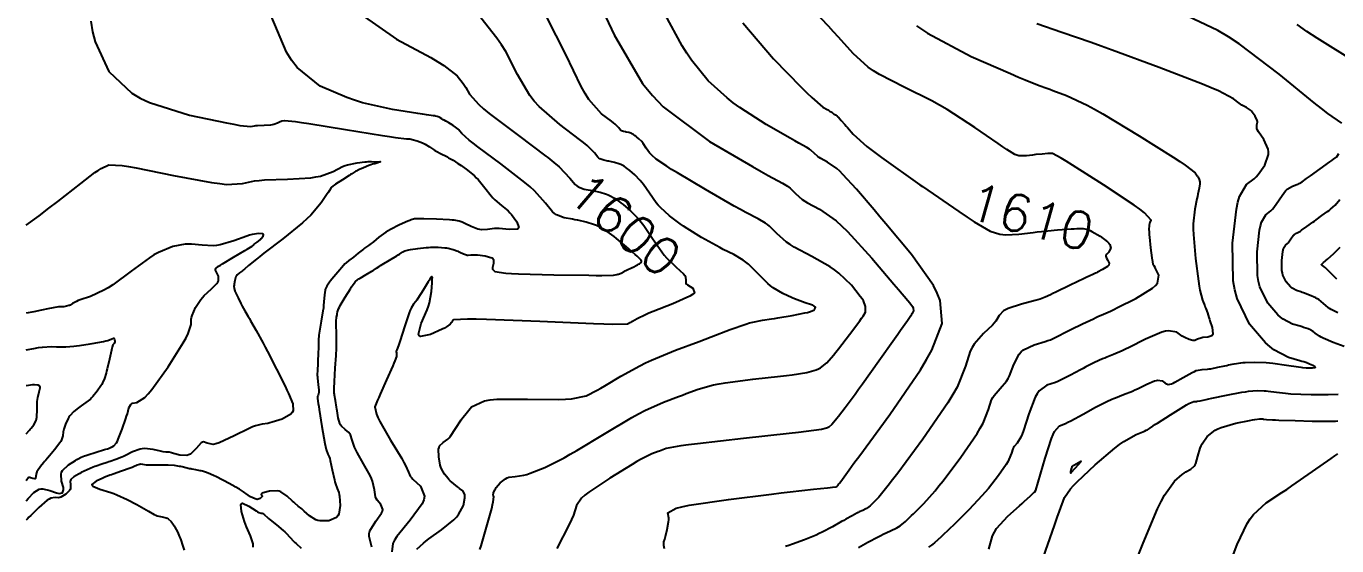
# Model space of a CAD drawing. Header units: metres. Extents: x 837476 to 838477, y 1189012 to 1191014.
# Drawn here: x 837476.5 to 837611.4, y 1190774.4 to 1190827.9 of the extents above; entities that cross this region are included whole.
import ezdxf

# ---------------------------------------------------------------- set-up
doc = ezdxf.new("R2010")
doc.units = ezdxf.units.M
doc.header["$LTSCALE"] = 0.3
doc.layers.add('COTAS 10', color=1, linetype='Continuous')
doc.layers.add('COTAS INT', color=252, linetype='Continuous')
doc.styles.get("Standard").update_dxf_attribs({"font": 'simplex.shx'})

msp = doc.modelspace()

# ---------------------------------------------------------------- linework, layer by layer
at = {"layer": 'COTAS 10'}
for points in [[(837511, 1190829.079), (837514.635, 1190826.533), (837518.149, 1190824.653), (837518.878, 1190824.226), (837519.502, 1190823.839), (837520.878, 1190822.777), (837521.489, 1190822), (837521.631, 1190821.792), (837521.761, 1190821.588), (837522.132, 1190820.878), (837523.082, 1190819.809), (837523.577, 1190819.378), (837524.172, 1190818.889), (837527.161, 1190816.634), (837529.987, 1190814.513), (837530.193, 1190814.358), (837530.815, 1190813.856), (837531.345, 1190813.409), (837532.473, 1190812.254), (837533.009, 1190811.598), (837533.164, 1190811.464), (837533.322, 1190811.352), (837533.919, 1190811.123), (837534.55, 1190811.016), (837534.731, 1190810.981), (837534.914, 1190810.943), (837535.593, 1190810.788), (837536.241, 1190810.593), (837536.403, 1190810.531), (837536.558, 1190810.466), (837537.057, 1190810.198), (837537.585, 1190809.821), (837537.758, 1190809.687), (837537.943, 1190809.539), (837538.709, 1190808.895), (837539.569, 1190808.011), (837539.814, 1190807.712), (837540.06, 1190807.389), (837540.974, 1190806.027), (837541.914, 1190804.653), (837542.177, 1190804.323), (837542.441, 1190804.014), (837543.406, 1190803.082), (837544.152, 1190802.393), (837544.278, 1190802.238), (837544.37, 1190802.099), (837544.409, 1190801.727), (837544.406, 1190801.439), (837544.47, 1190801.353), (837544.563, 1190801.264), (837545.134, 1190800.919), (837545.274, 1190800.452), (837545.095, 1190800.286), (837544.822, 1190800.104), (837543.049, 1190799.313), (837541.032, 1190798.534), (837540.605, 1190798.359), (837540.235, 1190798.201), (837539.373, 1190797.78), (837538.925, 1190797.51), (837538.817, 1190797.448), (837538.715, 1190797.392), (837538.404, 1190797.235), (837536.856, 1190797.199), (837535.975, 1190797.219), (837534.898, 1190797.253), (837529.373, 1190797.482), (837523.869, 1190797.701), (837522.806, 1190797.729), (837521.942, 1190797.742), (837520.485, 1190797.669), (837520.339, 1190797.497), (837520.301, 1190797.448), (837520.265, 1190797.398), (837520.145, 1190797.211), (837519.767, 1190796.934), (837519.568, 1190796.828), (837519.328, 1190796.708), (837518.123, 1190796.166), (837517.082, 1190795.957), (837516.946, 1190796.046), (837516.877, 1190796.199), (837517.175, 1190797.283), (837517.778, 1190798.704), (837517.9, 1190799.069), (837518.002, 1190799.421), (837518.211, 1190800.592), (837518.276, 1190801.478), (837518.288, 1190801.651), (837518.298, 1190801.792), (837518.312, 1190802.043), (837518.303, 1190802.079), (837518.298, 1190802.085), (837518.292, 1190802.09), (837518.263, 1190802.095), (837518.232, 1190802.088), (837518.218, 1190802.084), (837518.199, 1190802.077), (837518.062, 1190801.864), (837517.98, 1190801.732), (837517.88, 1190801.569), (837517.362, 1190800.718), (837516.818, 1190799.854), (837516.702, 1190799.683), (837516.601, 1190799.542), (837516.359, 1190799.278), (837516.134, 1190798.88), (837516.043, 1190798.654), (837515.939, 1190798.377), (837515.461, 1190796.961), (837514.996, 1190795.534), (837514.902, 1190795.251), (837514.821, 1190795.017), (837514.654, 1190794.576), (837514.603, 1190794.452), (837514.596, 1190794.417), (837514.593, 1190794.383), (837514.609, 1190794.259), (837514.635, 1190794.13), (837514.638, 1190794.092), (837514.638, 1190794.053), (837514.626, 1190793.908), (837514.452, 1190793.446), (837514.352, 1190793.208), (837514.228, 1190792.923), (837513.59, 1190791.494), (837512.928, 1190790.012), (837512.789, 1190789.693), (837512.669, 1190789.414), (837512.397, 1190788.736), (837512.555, 1190787.952), (837512.706, 1190787.606), (837512.905, 1190787.205), (837514.013, 1190785.288), (837515.153, 1190783.395), (837515.372, 1190783.007), (837515.549, 1190782.679), (837515.841, 1190781.987), (837516.042, 1190781.582), (837516.162, 1190781.434), (837516.31, 1190781.27), (837517.076, 1190780.551), (837517.491, 1190779.515), (837517.418, 1190779.151), (837517.262, 1190778.754), (837516.02, 1190777.045), (837514.65, 1190775.376), (837514.414, 1190775.005), (837514.24, 1190774.673), (837514.13, 1190773.802)], [(837550.258, 1190828.229), (837553.404, 1190824.535), (837556.253, 1190821.61), (837556.848, 1190821.021), (837557.36, 1190820.528), (837558.512, 1190819.549), (837559.011, 1190819.26), (837559.111, 1190819.202), (837559.195, 1190819.155), (837559.36, 1190819.065), (837559.419, 1190819.031), (837559.451, 1190819.005), (837559.51, 1190818.946), (837559.59, 1190818.877), (837559.619, 1190818.857), (837559.651, 1190818.836), (837559.793, 1190818.761), (837559.984, 1190818.626), (837560.048, 1190818.569), (837560.116, 1190818.504), (837560.399, 1190818.194), (837560.773, 1190817.753), (837560.899, 1190817.604), (837561.034, 1190817.444), (837561.601, 1190816.769), (837563.04, 1190815.514), (837563.725, 1190814.988), (837564.534, 1190814.385), (837568.488, 1190811.561), (837568.75, 1190811.381), (837572.494, 1190808.805), (837573.335, 1190808.243), (837574.06, 1190807.769), (837575.709, 1190806.788), (837576.705, 1190806.493), (837577.018, 1190806.453), (837577.346, 1190806.43), (837578.667, 1190806.495), (837580.142, 1190806.67), (837580.569, 1190806.716), (837581.003, 1190806.761), (837582.636, 1190806.914), (837584.069, 1190807.028), (837584.377, 1190807.049), (837584.647, 1190807.064), (837585.3, 1190807.081), (837585.812, 1190806.947), (837585.993, 1190806.868), (837586.191, 1190806.771), (837587.049, 1190806.271), (837587.802, 1190805.705), (837587.935, 1190805.567), (837588.034, 1190805.437), (837588.119, 1190805.035), (837587.98, 1190804.73), (837587.939, 1190804.662), (837587.896, 1190804.601), (837587.731, 1190804.439), (837587.616, 1190804.305), (837587.606, 1190804.262), (837587.605, 1190804.217), (837587.676, 1190804.031), (837587.801, 1190803.829), (837587.834, 1190803.773), (837587.866, 1190803.717), (837587.974, 1190803.514), (837587.932, 1190803.287), (837587.869, 1190803.216), (837587.784, 1190803.141), (837587.293, 1190802.838), (837586.76, 1190802.566), (837586.649, 1190802.511), (837586.554, 1190802.464), (837586.342, 1190802.368), (837585.908, 1190802.17), (837585.673, 1190802.059), (837585.388, 1190801.924), (837583.945, 1190801.236), (837582.476, 1190800.529), (837582.176, 1190800.383), (837581.921, 1190800.258), (837581.385, 1190799.986), (837580.867, 1190799.797), (837580.624, 1190799.725), (837580.339, 1190799.643), (837578.948, 1190799.277), (837577.576, 1190798.841), (837577.302, 1190798.716), (837577.073, 1190798.589), (837576.631, 1190798.112), (837576.297, 1190797.529), (837576.137, 1190797.335), (837575.948, 1190797.127), (837575.022, 1190796.258), (837574.06, 1190795.161), (837573.849, 1190794.809), (837573.662, 1190794.437), (837573.184, 1190792.918), (837572.315, 1190790.76), (837571.882, 1190789.984), (837571.364, 1190789.13), (837568.797, 1190785.403), (837566.206, 1190781.911), (837565.673, 1190781.206), (837565.22, 1190780.614), (837564.251, 1190779.42), (837563.841, 1190779.008), (837563.741, 1190778.909), (837563.646, 1190778.816), (837563.351, 1190778.537), (837563.08, 1190778.32), (837563, 1190778.268), (837562.919, 1190778.218), (837562.609, 1190778.065), (837562.244, 1190777.9), (837562.127, 1190777.843), (837562.004, 1190777.78), (837561.502, 1190777.514), (837560.862, 1190777.16), (837560.652, 1190777.042), (837560.426, 1190776.915), (837559.491, 1190776.387), (837558.423, 1190775.824), (837558.113, 1190775.676), (837557.797, 1190775.531), (837556.608, 1190775.037), (837555.363, 1190774.585), (837555.012, 1190774.467), (837554.659, 1190774.351)], [(837613.396, 1190824.146), (837609.361, 1190826.637), (837608.323, 1190827.336), (837607.319, 1190828.038)], [(837611.491, 1190798.391), (837610.818, 1190798.723), (837610.652, 1190798.824), (837610.496, 1190798.929), (837610.005, 1190799.343), (837609.526, 1190799.746), (837609.387, 1190799.837), (837609.376, 1190799.844), (837609.219, 1190799.937), (837608.592, 1190800.223), (837607.974, 1190800.444), (837607.823, 1190800.496), (837607.681, 1190800.543), (837607.242, 1190800.68), (837606.849, 1190800.884), (837606.736, 1190800.974), (837606.621, 1190801.079), (837606.19, 1190801.581), (837605.85, 1190802.28), (837605.792, 1190802.51), (837605.749, 1190802.755), (837605.727, 1190803.774), (837605.833, 1190804.699), (837605.872, 1190804.887), (837605.915, 1190805.044), (837606.104, 1190805.364), (837606.322, 1190805.539), (837606.383, 1190805.606), (837606.445, 1190805.68), (837606.671, 1190806.013), (837606.897, 1190806.335), (837606.959, 1190806.402), (837607.02, 1190806.46), (837607.238, 1190806.59), (837607.533, 1190806.734), (837607.643, 1190806.8), (837607.764, 1190806.879), (837608.303, 1190807.259), (837608.918, 1190807.71), (837609.087, 1190807.833), (837609.256, 1190807.955), (837609.862, 1190808.389), (837610.439, 1190808.816), (837610.59, 1190808.934), (837610.736, 1190809.051), (837611.23, 1190809.471), (837611.719, 1190810.056)], [(837476.514, 1190794.577), (837477.288, 1190794.729), (837477.776, 1190794.811), (837478.194, 1190794.873), (837479.122, 1190794.934), (837479.635, 1190794.887), (837479.791, 1190794.881), (837479.953, 1190794.878), (837480.588, 1190794.892), (837481.411, 1190794.965), (837481.692, 1190794.998), (837481.997, 1190795.038), (837483.093, 1190795.201), (837483.286, 1190795.229), (837484.477, 1190795.442), (837484.718, 1190795.496), (837484.921, 1190795.547), (837485.337, 1190795.71), (837485.48, 1190795.791), (837485.511, 1190795.791), (837485.539, 1190795.78), (837485.609, 1190795.656), (837485.629, 1190795.479), (837485.626, 1190795.434), (837485.619, 1190795.391), (837485.56, 1190795.252), (837485.487, 1190795.15), (837485.471, 1190795.131), (837485.457, 1190795.116), (837485.422, 1190795.093), (837485.355, 1190794.87), (837485.32, 1190794.728), (837485.279, 1190794.552), (837485.075, 1190793.63), (837484.845, 1190792.626), (837484.788, 1190792.398), (837484.734, 1190792.192), (837484.564, 1190791.631), (837484.358, 1190791.174), (837484.281, 1190791.034), (837484.196, 1190790.889), (837483.816, 1190790.317), (837483.371, 1190789.767), (837483.244, 1190789.636), (837483.115, 1190789.515), (837482.638, 1190789.153), (837482.155, 1190788.829), (837482.023, 1190788.731), (837481.892, 1190788.63), (837481.425, 1190788.236), (837481.009, 1190787.786), (837480.911, 1190787.649), (837480.819, 1190787.507), (837480.549, 1190786.951), (837480.37, 1190786.407), (837480.337, 1190786.273), (837480.311, 1190786.147), (837480.276, 1190785.748), (837480.154, 1190785.312), (837480.074, 1190785.162), (837479.973, 1190785), (837479.441, 1190784.307), (837478.896, 1190783.672), (837478.698, 1190783.441), (837478.528, 1190783.243), (837478.412, 1190783.107), (837478.291, 1190782.964), (837477.969, 1190782.584), (837477.663, 1190782.152), (837477.608, 1190782.042), (837477.565, 1190781.936), (837477.514, 1190781.587), (837477.483, 1190781.351), (837477.452, 1190781.317), (837477.412, 1190781.296), (837477.186, 1190781.332), (837476.945, 1190781.422), (837476.895, 1190781.436), (837476.853, 1190781.445), (837476.76, 1190781.435), (837476.514, 1190781.11)], [(837589.715, 1190770.305), (837591.453, 1190774.703), (837592.954, 1190778.235), (837593.317, 1190778.978), (837593.657, 1190779.619), (837594.692, 1190781.087), (837595.486, 1190781.764), (837595.673, 1190781.907), (837595.847, 1190782.031), (837596.356, 1190782.319), (837596.725, 1190782.62), (837596.809, 1190782.753), (837596.885, 1190782.906), (837597.098, 1190783.638), (837597.343, 1190784.478), (837597.44, 1190784.7), (837597.55, 1190784.918), (837598.053, 1190785.666), (837598.86, 1190786.313), (837599.161, 1190786.467), (837599.496, 1190786.61), (837600.988, 1190787.035), (837602.409, 1190787.319), (837602.699, 1190787.374), (837602.945, 1190787.417), (837603.463, 1190787.487), (837603.706, 1190787.479), (837603.779, 1190787.473), (837603.854, 1190787.466), (837604.147, 1190787.428), (837604.79, 1190787.38), (837605.086, 1190787.367), (837605.434, 1190787.353), (837607.116, 1190787.302), (837608.841, 1190787.262), (837609.216, 1190787.255), (837609.546, 1190787.249), (837610.365, 1190787.245), (837611.019, 1190787.256), (837611.245, 1190787.261), (837611.491, 1190787.266)]]:
    msp.add_lwpolyline(points, dxfattribs=at)
at = {"layer": 'COTAS INT'}
for points in [[(837534.727, 1190831.879), (837537.007, 1190827.007), (837539.942, 1190821.982), (837540.963, 1190820.754), (837542.075, 1190819.597), (837546.844, 1190816.01), (837551.255, 1190813.452), (837552.141, 1190812.944), (837552.882, 1190812.523), (837554.344, 1190811.728), (837554.859, 1190811.428), (837555.002, 1190811.319), (837555.146, 1190811.2), (837555.669, 1190810.677), (837556.371, 1190810.065), (837556.629, 1190809.889), (837556.914, 1190809.71), (837558.169, 1190809.041), (837559.863, 1190807.854), (837560.423, 1190807.349), (837561.024, 1190806.767), (837563.525, 1190804.029), (837565.808, 1190801.35), (837566.271, 1190800.806), (837566.661, 1190800.347), (837567.46, 1190799.405), (837567.71, 1190799.05), (837567.754, 1190798.962), (837567.787, 1190798.878), (837567.813, 1190798.613), (837567.692, 1190798.31), (837567.633, 1190798.203), (837567.562, 1190798.085), (837567.213, 1190797.575), (837566.501, 1190796.586), (837566.202, 1190796.166), (837565.859, 1190795.682), (837564.252, 1190793.407), (837562.572, 1190791.038), (837562.182, 1190790.495), (837561.825, 1190790.001), (837560.81, 1190788.625), (837560.112, 1190787.715), (837559.954, 1190787.516), (837559.813, 1190787.339), (837559.434, 1190786.888), (837559.101, 1190786.624), (837558.988, 1190786.565), (837558.867, 1190786.512), (837558.357, 1190786.372), (837556.779, 1190786.171), (837555.984, 1190786.08), (837555.035, 1190785.973), (837550.316, 1190785.456), (837545.614, 1190784.923), (837544.675, 1190784.806), (837543.894, 1190784.702), (837542.385, 1190784.433), (837541.861, 1190784.235), (837541.702, 1190784.175), (837541.536, 1190784.113), (837540.885, 1190783.868), (837539.801, 1190783.331), (837539.362, 1190783.084), (837538.864, 1190782.795), (837536.565, 1190781.396), (837534.402, 1190779.944), (837533.989, 1190779.621), (837533.658, 1190779.333), (837533.133, 1190778.579), (837532.826, 1190777.577), (837532.63, 1190777.133), (837532.387, 1190776.616), (837531.112, 1190774.145)], [(837562.153, 1190774.254), (837563.144, 1190774.798), (837564.193, 1190775.355), (837564.451, 1190775.485), (837564.696, 1190775.605), (837565.461, 1190775.95), (837566.109, 1190776.27), (837566.279, 1190776.374), (837566.445, 1190776.485), (837567.012, 1190776.938), (837567.631, 1190777.523), (837567.829, 1190777.716), (837568.04, 1190777.924), (837568.898, 1190778.786), (837570.048, 1190780.091), (837570.442, 1190780.578), (837570.87, 1190781.119), (837572.687, 1190783.527), (837574.363, 1190785.96), (837574.701, 1190786.517), (837574.984, 1190787.024), (837575.551, 1190788.433), (837575.862, 1190789.424), (837575.985, 1190789.667), (837576.123, 1190789.897), (837576.75, 1190790.613), (837577.41, 1190791.37), (837577.569, 1190791.625), (837577.716, 1190791.9), (837578.161, 1190793.058), (837578.709, 1190794.155), (837578.922, 1190794.391), (837579.161, 1190794.599), (837580.245, 1190795.106), (837581.383, 1190795.434), (837581.656, 1190795.528), (837581.912, 1190795.623), (837582.685, 1190795.98), (837583.47, 1190796.397), (837583.733, 1190796.531), (837584.016, 1190796.673), (837585.204, 1190797.252), (837586.338, 1190797.787), (837586.587, 1190797.901), (837586.808, 1190798), (837587.372, 1190798.237), (837588.114, 1190798.575), (837588.447, 1190798.738), (837588.835, 1190798.931), (837590.7, 1190799.881), (837592.42, 1190800.942), (837592.717, 1190801.206), (837592.937, 1190801.456), (837593.084, 1190802.25), (837592.79, 1190802.829), (837592.731, 1190802.944), (837592.682, 1190803.039), (837592.586, 1190803.218), (837592.559, 1190803.26), (837592.553, 1190803.269), (837592.548, 1190803.276), (837592.539, 1190803.293), (837592.531, 1190803.31), (837592.528, 1190803.317), (837592.524, 1190803.325), (837592.505, 1190803.364), (837592.456, 1190803.657), (837592.432, 1190803.825), (837592.404, 1190804.032), (837592.268, 1190805.092), (837592.14, 1190806.191), (837592.117, 1190806.422), (837592.1, 1190806.621), (837592.084, 1190807.072), (837592.101, 1190807.279), (837592.104, 1190807.323), (837592.108, 1190807.362), (837592.116, 1190807.457), (837592.143, 1190807.567), (837592.158, 1190807.615), (837592.177, 1190807.671), (837592.274, 1190807.94), (837591.596, 1190808.69), (837591.127, 1190809.05), (837590.536, 1190809.477), (837587.384, 1190811.567), (837584.177, 1190813.595), (837583.551, 1190813.983), (837583.039, 1190814.295), (837582.136, 1190814.794), (837581.873, 1190814.787), (837581.764, 1190814.781), (837581.64, 1190814.773), (837581.062, 1190814.726), (837580.404, 1190814.665), (837580.229, 1190814.647), (837580.057, 1190814.628), (837579.463, 1190814.558), (837578.931, 1190814.531), (837578.798, 1190814.541), (837578.672, 1190814.557), (837578.271, 1190814.676), (837577.421, 1190815.201), (837577.012, 1190815.473), (837576.528, 1190815.801), (837574.153, 1190817.443), (837571.289, 1190819.3), (837570.498, 1190819.762), (837569.706, 1190820.202), (837566.852, 1190821.606), (837564.313, 1190822.901), (837563.72, 1190823.273), (837563.175, 1190823.65), (837561.606, 1190825.063), (837560.104, 1190826.742), (837559.602, 1190827.288), (837559.063, 1190827.869), (837556.803, 1190830.26)], [(837483.162, 1190828.403), (837483.351, 1190827.299), (837483.6, 1190826.274), (837485.013, 1190823.23), (837487.389, 1190820.999), (837488.246, 1190820.487), (837489.19, 1190820.021), (837493.316, 1190818.718), (837497.138, 1190817.929), (837497.89, 1190817.787), (837498.509, 1190817.679), (837499.637, 1190817.562), (837500.005, 1190817.643), (837500.144, 1190817.659), (837500.3, 1190817.673), (837500.998, 1190817.7), (837501.699, 1190817.74), (837501.856, 1190817.763), (837501.998, 1190817.79), (837502.379, 1190817.929), (837502.658, 1190818.073), (837502.736, 1190818.104), (837502.814, 1190818.131), (837503.096, 1190818.192), (837504.233, 1190818.071), (837504.849, 1190817.981), (837505.595, 1190817.868), (837509.379, 1190817.258), (837513.164, 1190816.645), (837513.91, 1190816.529), (837514.527, 1190816.438), (837515.665, 1190816.305), (837516.006, 1190816.284), (837516.121, 1190816.264), (837516.243, 1190816.238), (837516.757, 1190816.089), (837517.294, 1190815.879), (837517.431, 1190815.813), (837517.563, 1190815.745), (837518.001, 1190815.471), (837518.432, 1190815.183), (837518.56, 1190815.106), (837518.692, 1190815.03), (837519.201, 1190814.764), (837519.717, 1190814.501), (837519.854, 1190814.428), (837519.988, 1190814.354), (837520.448, 1190814.083), (837520.945, 1190813.762), (837521.102, 1190813.657), (837521.267, 1190813.544), (837521.935, 1190813.078), (837522.644, 1190812.487), (837522.836, 1190812.296), (837523.026, 1190812.093), (837523.695, 1190811.261), (837524.362, 1190810.428), (837524.551, 1190810.225), (837524.741, 1190810.033), (837525.444, 1190809.439), (837526.12, 1190808.868), (837526.294, 1190808.691), (837526.461, 1190808.505), (837527.017, 1190807.765), (837527.209, 1190807.157), (837527.147, 1190807.055), (837527.036, 1190806.982), (837526.22, 1190806.955), (837525.187, 1190807.056), (837524.938, 1190807.063), (837524.706, 1190807.061), (837524.003, 1190806.977), (837523.377, 1190806.933), (837523.194, 1190806.957), (837523.006, 1190806.996), (837522.291, 1190807.266), (837521.649, 1190807.579), (837521.508, 1190807.645), (837521.382, 1190807.702), (837521.058, 1190807.837), (837520.568, 1190807.911), (837520.339, 1190807.931), (837520.068, 1190807.95), (837518.749, 1190808.016), (837517.438, 1190808.061), (837517.172, 1190808.068), (837516.948, 1190808.071), (837516.49, 1190808.062), (837516.14, 1190807.95), (837515.985, 1190807.889), (837515.804, 1190807.814), (837514.941, 1190807.437), (837513.989, 1190806.959), (837513.752, 1190806.822), (837513.527, 1190806.682), (837512.813, 1190806.16), (837512.258, 1190805.702), (837512.133, 1190805.604), (837512.022, 1190805.518), (837511.725, 1190805.311), (837511.436, 1190805.113), (837511.33, 1190805.034), (837511.212, 1190804.943), (837510.693, 1190804.527), (837510.181, 1190804.116), (837510.068, 1190804.03), (837509.968, 1190803.954), (837509.71, 1190803.78), (837509.428, 1190803.536), (837509.312, 1190803.417), (837509.181, 1190803.276), (837508.57, 1190802.581), (837507.96, 1190801.851), (837507.829, 1190801.687), (837507.714, 1190801.54), (837507.436, 1190801.149), (837507.293, 1190800.788), (837507.264, 1190800.66), (837507.239, 1190800.52), (837507.187, 1190799.912), (837507.125, 1190799.129), (837507.094, 1190798.878), (837507.056, 1190798.612), (837506.869, 1190797.529), (837506.689, 1190796.514), (837506.655, 1190796.292), (837506.629, 1190796.095), (837506.591, 1190795.593), (837506.592, 1190795.171), (837506.59, 1190795.025), (837506.586, 1190794.865), (837506.562, 1190794.182), (837506.529, 1190793.463), (837506.52, 1190793.281), (837506.511, 1190793.106), (837506.478, 1190792.537), (837506.469, 1190791.986), (837506.476, 1190791.822), (837506.486, 1190791.653), (837506.555, 1190791.004), (837506.614, 1190790.426), (837506.618, 1190790.302), (837506.617, 1190790.194), (837506.567, 1190789.934), (837506.504, 1190789.784), (837506.493, 1190789.744), (837506.486, 1190789.705), (837506.486, 1190789.573), (837506.568, 1190789.054), (837506.612, 1190788.771), (837506.666, 1190788.429), (837506.938, 1190786.69), (837507.235, 1190784.96), (837507.303, 1190784.623), (837507.366, 1190784.347), (837507.545, 1190783.866), (837507.703, 1190783.566), (837507.752, 1190783.405), (837507.804, 1190783.211), (837508.014, 1190782.23), (837508.23, 1190781.208), (837508.286, 1190780.989), (837508.341, 1190780.797), (837508.527, 1190780.333), (837508.681, 1190779.892), (837508.717, 1190779.715), (837508.749, 1190779.513), (837508.838, 1190778.583), (837508.699, 1190777.679), (837508.588, 1190777.494), (837508.446, 1190777.336), (837507.669, 1190777), (837506.761, 1190776.985), (837506.537, 1190777.03), (837506.324, 1190777.095), (837505.652, 1190777.508), (837505.115, 1190777.995), (837504.987, 1190778.107), (837504.868, 1190778.209), (837504.513, 1190778.497), (837504.159, 1190778.794), (837504.039, 1190778.902), (837503.911, 1190779.021), (837503.372, 1190779.543), (837502.728, 1190779.982), (837502.534, 1190780.049), (837502.332, 1190780.091), (837501.545, 1190780.046), (837500.909, 1190779.865), (837500.803, 1190779.822), (837500.728, 1190779.782), (837500.707, 1190779.665), (837500.797, 1190779.548), (837500.791, 1190779.509), (837500.772, 1190779.467), (837500.589, 1190779.289), (837500.275, 1190779.197), (837500.172, 1190779.209), (837500.062, 1190779.238), (837499.608, 1190779.476), (837499.127, 1190779.804), (837499, 1190779.888), (837498.876, 1190779.97), (837498.452, 1190780.243), (837498.034, 1190780.495), (837497.914, 1190780.564), (837497.792, 1190780.632), (837497.335, 1190780.872), (837496.869, 1190781.107), (837496.742, 1190781.172), (837496.615, 1190781.236), (837496.163, 1190781.467), (837495.723, 1190781.682), (837495.604, 1190781.736), (837495.486, 1190781.788), (837495.069, 1190781.957), (837494.653, 1190782.093), (837494.535, 1190782.124), (837494.417, 1190782.152), (837493.979, 1190782.233), (837493.553, 1190782.304), (837493.44, 1190782.327), (837493.331, 1190782.351), (837492.958, 1190782.449), (837492.558, 1190782.548), (837492.432, 1190782.572), (837492.299, 1190782.596), (837491.762, 1190782.668), (837491.128, 1190782.717), (837490.934, 1190782.724), (837490.732, 1190782.729), (837489.933, 1190782.727), (837489.199, 1190782.723), (837489.037, 1190782.728), (837488.894, 1190782.735), (837488.527, 1190782.778), (837488.285, 1190782.804), (837488.221, 1190782.799), (837488.159, 1190782.789), (837487.941, 1190782.71), (837487.565, 1190782.546), (837487.401, 1190782.483), (837487.212, 1190782.412), (837486.314, 1190782.091), (837485.446, 1190781.787), (837485.274, 1190781.728), (837485.133, 1190781.679), (837484.874, 1190781.59), (837484.66, 1190781.501), (837484.548, 1190781.451), (837484.412, 1190781.391), (837483.729, 1190781.085), (837483.278, 1190780.727), (837483.289, 1190780.635), (837483.359, 1190780.545), (837484.1, 1190780.245), (837485.216, 1190779.911), (837485.522, 1190779.799), (837485.826, 1190779.68), (837486.914, 1190779.179), (837487.905, 1190778.657), (837488.149, 1190778.524), (837488.379, 1190778.395), (837489.097, 1190777.971), (837489.696, 1190777.644), (837489.85, 1190777.577), (837489.999, 1190777.521), (837490.498, 1190777.402), (837490.923, 1190777.299), (837491.026, 1190777.252), (837491.123, 1190777.198), (837491.422, 1190776.935), (837491.679, 1190776.581), (837491.749, 1190776.468), (837491.82, 1190776.35), (837492.073, 1190775.871), (837492.306, 1190775.345), (837492.364, 1190775.197), (837492.42, 1190775.047), (837492.596, 1190774.497), (837492.758, 1190773.975)], [(837512.07, 1190774.287), (837511.802, 1190775.385), (837511.825, 1190775.675), (837511.892, 1190775.96), (837512.484, 1190776.941), (837513.093, 1190777.778), (837513.169, 1190777.972), (837513.205, 1190778.15), (837513.002, 1190778.658), (837512.618, 1190779.134), (837512.541, 1190779.293), (837512.476, 1190779.463), (837512.346, 1190780.172), (837512.147, 1190781.061), (837512.039, 1190781.344), (837511.908, 1190781.642), (837511.242, 1190782.855), (837510.564, 1190784.031), (837510.425, 1190784.307), (837510.307, 1190784.561), (837510.057, 1190785.298), (837509.878, 1190785.828), (837509.805, 1190785.951), (837509.721, 1190786.064), (837509.334, 1190786.389), (837508.947, 1190786.732), (837508.864, 1190786.857), (837508.791, 1190786.995), (837508.615, 1190787.602), (837508.506, 1190788.293), (837508.476, 1190788.484), (837508.445, 1190788.675), (837508.335, 1190789.363), (837508.248, 1190789.921), (837508.232, 1190790.03), (837508.221, 1190790.119), (837508.21, 1190790.274), (837508.218, 1190790.316), (837508.218, 1190790.334), (837508.217, 1190790.354), (837508.208, 1190790.448), (837508.216, 1190790.859), (837508.227, 1190791.078), (837508.241, 1190791.343), (837508.322, 1190792.683), (837508.408, 1190794.015), (837508.424, 1190794.275), (837508.438, 1190794.488), (837508.461, 1190794.868), (837508.458, 1190795.129), (837508.455, 1190795.267), (837508.451, 1190795.435), (837508.43, 1190796.279), (837508.418, 1190797.161), (837508.42, 1190797.352), (837508.424, 1190797.521), (837508.461, 1190797.939), (837508.503, 1190798.186), (837508.512, 1190798.246), (837508.519, 1190798.303), (837508.533, 1190798.482), (837508.661, 1190798.81), (837508.739, 1190798.961), (837508.837, 1190799.139), (837509.344, 1190800), (837509.884, 1190800.869), (837510.002, 1190801.051), (837510.105, 1190801.209), (837510.363, 1190801.569), (837510.638, 1190801.805), (837510.753, 1190801.885), (837510.884, 1190801.971), (837511.494, 1190802.333), (837512.097, 1190802.676), (837512.222, 1190802.751), (837512.33, 1190802.816), (837512.573, 1190802.978), (837512.853, 1190803.168), (837512.986, 1190803.251), (837513.142, 1190803.347), (837513.904, 1190803.806), (837514.657, 1190804.258), (837514.808, 1190804.35), (837514.934, 1190804.428), (837515.183, 1190804.593), (837515.279, 1190804.663), (837515.309, 1190804.682), (837515.341, 1190804.7), (837515.468, 1190804.764), (837515.757, 1190804.84), (837515.89, 1190804.866), (837516.046, 1190804.894), (837516.802, 1190805.012), (837517.676, 1190805.113), (837517.906, 1190805.129), (837518.132, 1190805.141), (837518.904, 1190805.143), (837519.594, 1190805.087), (837519.767, 1190805.062), (837519.933, 1190805.032), (837520.466, 1190804.892), (837520.919, 1190804.725), (837521.034, 1190804.679), (837521.144, 1190804.633), (837521.503, 1190804.469), (837521.818, 1190804.35), (837521.901, 1190804.333), (837521.982, 1190804.323), (837522.258, 1190804.342), (837522.647, 1190804.368), (837522.799, 1190804.362), (837522.97, 1190804.35), (837523.748, 1190804.26), (837524.429, 1190804.063), (837524.54, 1190803.983), (837524.616, 1190803.893), (837524.606, 1190803.478), (837524.485, 1190803.055), (837524.491, 1190802.96), (837524.514, 1190802.874), (837524.736, 1190802.642), (837525.869, 1190802.488), (837526.465, 1190802.451), (837527.184, 1190802.417), (837530.801, 1190802.314), (837534.43, 1190802.254), (837535.157, 1190802.247), (837535.763, 1190802.244), (837536.947, 1190802.269), (837537.31, 1190802.334), (837537.399, 1190802.356), (837537.483, 1190802.38), (837537.741, 1190802.484), (837538.052, 1190802.642), (837538.169, 1190802.701), (837538.299, 1190802.766), (837538.88, 1190803.053), (837538.895, 1190803.061), (837539.428, 1190803.332), (837539.538, 1190803.392), (837539.63, 1190803.444), (837539.81, 1190803.569), (837539.846, 1190803.652), (837539.847, 1190803.678), (837539.844, 1190803.704), (837539.801, 1190803.809), (837539.526, 1190804.089), (837539.377, 1190804.226), (837539.196, 1190804.389), (837538.279, 1190805.193), (837537.258, 1190806.052), (837537.011, 1190806.249), (837536.78, 1190806.428), (837536.076, 1190806.931), (837535.411, 1190807.287), (837535.204, 1190807.375), (837534.988, 1190807.458), (837534.124, 1190807.717), (837533.275, 1190807.912), (837533.218, 1190807.924), (837532.974, 1190807.974), (837532.734, 1190808.021), (837531.892, 1190808.164), (837531.096, 1190808.47), (837530.885, 1190808.619), (837530.678, 1190808.797), (837529.964, 1190809.672), (837528.84, 1190810.936), (837528.375, 1190811.358), (837527.843, 1190811.812), (837525.365, 1190813.715), (837522.976, 1190815.474), (837522.499, 1190815.838), (837522.103, 1190816.149), (837521.341, 1190816.827), (837521.099, 1190817.129), (837521.03, 1190817.203), (837520.96, 1190817.272), (837520.702, 1190817.487), (837520.46, 1190817.656), (837520.4, 1190817.697), (837520.343, 1190817.735), (837520.163, 1190817.852), (837519.996, 1190817.95), (837519.947, 1190817.977), (837519.897, 1190818.004), (837519.71, 1190818.099), (837519.525, 1190818.196), (837519.477, 1190818.223), (837519.431, 1190818.251), (837519.274, 1190818.356), (837519.115, 1190818.455), (837519.067, 1190818.48), (837519.017, 1190818.504), (837518.822, 1190818.58), (837518.636, 1190818.634), (837518.592, 1190818.644), (837518.55, 1190818.651), (837518.426, 1190818.658), (837517.717, 1190818.756), (837517.306, 1190818.82), (837516.803, 1190818.9), (837514.212, 1190819.324), (837511.126, 1190820.012), (837510.312, 1190820.259), (837509.514, 1190820.53), (837506.775, 1190821.711), (837504.401, 1190823.633), (837503.832, 1190824.371), (837503.302, 1190825.199), (837501.711, 1190828.933)], [(837516.726, 1190774.081), (837517.396, 1190774.693), (837517.654, 1190774.9), (837517.943, 1190775.124), (837519.251, 1190776.069), (837520.518, 1190777.094), (837520.782, 1190777.369), (837521.008, 1190777.639), (837521.514, 1190778.583), (837521.661, 1190779.369), (837521.661, 1190779.54), (837521.645, 1190779.692), (837521.439, 1190780.072), (837521.104, 1190780.332), (837521.006, 1190780.409), (837520.905, 1190780.487), (837520.519, 1190780.783), (837520.129, 1190781.122), (837520.024, 1190781.227), (837519.922, 1190781.338), (837519.565, 1190781.776), (837519.262, 1190782.34), (837519.193, 1190782.528), (837519.132, 1190782.731), (837518.965, 1190783.582), (837518.958, 1190784.381), (837518.997, 1190784.55), (837519.054, 1190784.697), (837519.408, 1190785.043), (837519.892, 1190785.386), (837520.031, 1190785.531), (837520.173, 1190785.698), (837520.702, 1190786.484), (837521.285, 1190787.39), (837521.461, 1190787.632), (837521.643, 1190787.871), (837522.352, 1190788.704), (837523.69, 1190789.321), (837524.268, 1190789.424), (837524.937, 1190789.497), (837528.102, 1190789.517), (837531.313, 1190789.464), (837532.01, 1190789.492), (837532.624, 1190789.539), (837534.147, 1190789.86), (837535.288, 1190790.436), (837535.661, 1190790.642), (837536.058, 1190790.869), (837537.699, 1190791.859), (837539.658, 1190792.953), (837540.256, 1190793.246), (837540.878, 1190793.534), (837543.325, 1190794.539), (837545.774, 1190795.458), (837546.397, 1190795.693), (837546.997, 1190795.919), (837548.963, 1190796.663), (837550.573, 1190797.233), (837550.947, 1190797.349), (837551.29, 1190797.447), (837552.272, 1190797.65), (837553.215, 1190797.773), (837553.534, 1190797.821), (837553.877, 1190797.874), (837555.328, 1190798.119), (837556.652, 1190798.376), (837556.916, 1190798.438), (837557.136, 1190798.495), (837557.56, 1190798.67), (837557.668, 1190798.809), (837557.689, 1190798.845), (837557.705, 1190798.879), (837557.73, 1190798.989), (837557.57, 1190799.119), (837557.47, 1190799.165), (837557.345, 1190799.215), (837556.692, 1190799.433), (837555.843, 1190799.726), (837555.594, 1190799.823), (837555.34, 1190799.928), (837554.373, 1190800.363), (837553.372, 1190800.97), (837553.096, 1190801.182), (837552.82, 1190801.414), (837551.827, 1190802.409), (837550.841, 1190803.395), (837550.57, 1190803.62), (837550.299, 1190803.825), (837549.327, 1190804.391), (837548.232, 1190804.922), (837547.883, 1190805.105), (837547.516, 1190805.303), (837546.025, 1190806.146), (837544.53, 1190807.061), (837544.16, 1190807.305), (837543.809, 1190807.544), (837542.7, 1190808.372), (837541.786, 1190809.214), (837541.559, 1190809.461), (837541.342, 1190809.715), (837540.65, 1190810.685), (837540.04, 1190811.593), (837539.876, 1190811.808), (837539.713, 1190812.007), (837539.14, 1190812.597), (837538.629, 1190813.026), (837538.506, 1190813.124), (837538.39, 1190813.214), (837538.038, 1190813.465), (837537.705, 1190813.644), (837537.602, 1190813.688), (837537.494, 1190813.729), (837537.062, 1190813.859), (837536.609, 1190813.962), (837536.487, 1190813.987), (837536.367, 1190814.011), (837535.946, 1190814.082), (837535.548, 1190814.235), (837535.443, 1190814.31), (837535.339, 1190814.398), (837534.982, 1190814.836), (837534.23, 1190815.606), (837533.877, 1190815.904), (837533.462, 1190816.239), (837531.44, 1190817.756), (837529.295, 1190819.617), (837528.802, 1190820.169), (837528.352, 1190820.737), (837527.09, 1190822.921), (837525.857, 1190825.281), (837525.424, 1190825.96), (837524.953, 1190826.65), (837522.921, 1190829.235)], [(837523.198, 1190774.05), (837523.323, 1190774.428), (837523.898, 1190776.351), (837524.421, 1190778.262), (837524.515, 1190778.632), (837524.585, 1190778.932), (837524.653, 1190779.444), (837524.597, 1190779.546), (837524.589, 1190779.588), (837524.585, 1190779.636), (837524.598, 1190779.86), (837524.726, 1190780.18), (837524.794, 1190780.288), (837524.876, 1190780.404), (837525.29, 1190780.895), (837525.834, 1190781.329), (837525.998, 1190781.408), (837526.169, 1190781.471), (837526.832, 1190781.552), (837527.728, 1190781.675), (837528.045, 1190781.765), (837528.391, 1190781.878), (837529.89, 1190782.486), (837531.861, 1190783.48), (837532.505, 1190783.837), (837533.192, 1190784.228), (837536.026, 1190785.938), (837538.852, 1190787.619), (837539.533, 1190787.993), (837540.17, 1190788.327), (837542.105, 1190789.203), (837543.655, 1190789.785), (837544.05, 1190789.934), (837544.429, 1190790.077), (837545.674, 1190790.548), (837547.233, 1190790.967), (837547.811, 1190791.078), (837548.452, 1190791.185), (837551.294, 1190791.553), (837554.125, 1190791.873), (837554.759, 1190791.95), (837555.328, 1190792.023), (837556.842, 1190792.246), (837557.823, 1190792.514), (837558.056, 1190792.615), (837558.272, 1190792.729), (837558.913, 1190793.236), (837559.594, 1190794.04), (837559.835, 1190794.341), (837560.1, 1190794.676), (837561.247, 1190796.166), (837562.29, 1190797.56), (837562.489, 1190797.833), (837562.649, 1190798.057), (837562.902, 1190798.462), (837562.9, 1190798.604), (837562.899, 1190798.664), (837562.898, 1190798.732), (837562.894, 1190799.049), (837562.668, 1190799.609), (837562.528, 1190799.831), (837562.354, 1190800.08), (837561.444, 1190801.22), (837560.129, 1190802.481), (837559.7, 1190802.807), (837559.243, 1190803.123), (837557.358, 1190804.181), (837555.545, 1190805.147), (837555.134, 1190805.405), (837554.762, 1190805.66), (837553.748, 1190806.543), (837552.994, 1190807.297), (837552.786, 1190807.47), (837552.579, 1190807.626), (837551.835, 1190808.059), (837550.557, 1190808.723), (837550.012, 1190809.024), (837549.386, 1190809.377), (837546.434, 1190811.078), (837543.532, 1190812.792), (837542.936, 1190813.154), (837542.429, 1190813.466), (837541.35, 1190814.186), (837540.893, 1190814.607), (837540.779, 1190814.731), (837540.671, 1190814.858), (837540.325, 1190815.342), (837540.02, 1190815.796), (837539.938, 1190815.904), (837539.856, 1190816.004), (837539.57, 1190816.298), (837539.314, 1190816.513), (837539.253, 1190816.562), (837539.195, 1190816.607), (837539.019, 1190816.733), (837538.853, 1190816.822), (837538.801, 1190816.844), (837538.747, 1190816.864), (837538.531, 1190816.929), (837538.305, 1190816.981), (837538.244, 1190816.994), (837538.183, 1190817.005), (837537.973, 1190817.041), (837537.774, 1190817.117), (837537.721, 1190817.155), (837537.67, 1190817.199), (837537.491, 1190817.418), (837537.115, 1190817.803), (837536.938, 1190817.952), (837536.731, 1190818.119), (837535.72, 1190818.878), (837534.418, 1190820.346), (837534.027, 1190820.961), (837533.622, 1190821.666), (837532.049, 1190824.964), (837530.048, 1190828.863)], [(837542.196, 1190774.11), (837542.134, 1190774.469), (837542.126, 1190774.549), (837542.123, 1190774.622), (837542.149, 1190774.816), (837542.234, 1190775.099), (837542.269, 1190775.228), (837542.308, 1190775.379), (837542.491, 1190776.105), (837542.628, 1190776.894), (837542.638, 1190777.084), (837542.637, 1190777.262), (837542.536, 1190777.801), (837543.387, 1190778.294), (837543.987, 1190778.443), (837544.744, 1190778.596), (837548.793, 1190779.194), (837553.225, 1190779.739), (837554.224, 1190779.86), (837555.123, 1190779.967), (837557.546, 1190780.245), (837558.984, 1190780.4), (837559.262, 1190780.431), (837559.488, 1190780.455), (837559.871, 1190780.499), (837559.911, 1190780.51), (837559.921, 1190780.514), (837559.93, 1190780.519), (837559.956, 1190780.54), (837559.985, 1190780.575), (837559.996, 1190780.589), (837560.009, 1190780.604), (837560.063, 1190780.676), (837560.143, 1190780.784), (837560.171, 1190780.822), (837560.201, 1190780.865), (837560.333, 1190781.05), (837561.199, 1190782.235), (837561.693, 1190782.907), (837562.296, 1190783.729), (837565.393, 1190787.939), (837568.541, 1190792.525), (837569.178, 1190793.584), (837569.712, 1190794.55), (837570.793, 1190797.278), (837570.559, 1190799.666), (837570.265, 1190800.419), (837569.871, 1190801.211), (837567.623, 1190804.404), (837564.992, 1190807.532), (837564.358, 1190808.284), (837563.764, 1190808.986), (837561.962, 1190811.111), (837560.57, 1190812.635), (837560.236, 1190812.959), (837559.924, 1190813.24), (837558.981, 1190813.901), (837558.282, 1190814.273), (837558.124, 1190814.373), (837557.981, 1190814.471), (837557.589, 1190814.812), (837557.299, 1190815.102), (837557.219, 1190815.169), (837557.139, 1190815.229), (837556.852, 1190815.396), (837556.038, 1190815.839), (837555.626, 1190816.073), (837555.133, 1190816.356), (837552.678, 1190817.779), (837549.947, 1190819.526), (837549.28, 1190820.012), (837548.651, 1190820.499), (837546.702, 1190822.268), (837544.99, 1190824.395), (837544.51, 1190825.108), (837544.028, 1190825.875), (837542.268, 1190829.094)], [(837611.903, 1190817.91), (837610.46, 1190818.902), (837609.816, 1190819.399), (837609.066, 1190819.991), (837605.472, 1190822.934), (837601.327, 1190826.065), (837600.229, 1190826.777), (837599.153, 1190827.422), (837595.445, 1190829.191)], [(837568.141, 1190827.918), (837569.255, 1190827.168), (837573.761, 1190824.77), (837577.807, 1190822.999), (837578.63, 1190822.644), (837579.325, 1190822.349), (837580.761, 1190821.77), (837581.553, 1190821.497), (837581.842, 1190821.394), (837582.161, 1190821.279), (837583.563, 1190820.761), (837585.685, 1190819.76), (837586.458, 1190819.34), (837587.311, 1190818.858), (837591.061, 1190816.6), (837594.544, 1190814.395), (837595.229, 1190813.946), (837595.792, 1190813.567), (837596.816, 1190812.783), (837597.022, 1190812.482), (837597.069, 1190812.407), (837597.112, 1190812.336), (837597.233, 1190812.111), (837597.288, 1190811.853), (837597.29, 1190811.761), (837597.286, 1190811.66), (837597.223, 1190811.222), (837597.092, 1190810.588), (837597.045, 1190810.363), (837596.994, 1190810.117), (837596.769, 1190809.05), (837596.625, 1190807.54), (837596.625, 1190807.014), (837596.642, 1190806.442), (837596.844, 1190803.985), (837597.146, 1190801.646), (837597.226, 1190801.148), (837597.304, 1190800.714), (837597.571, 1190799.689), (837597.803, 1190799.124), (837597.86, 1190798.981), (837597.912, 1190798.843), (837598.074, 1190798.394), (837598.231, 1190797.91), (837598.281, 1190797.75), (837598.334, 1190797.579), (837598.549, 1190796.869), (837598.626, 1190796.24), (837598.592, 1190796.12), (837598.534, 1190796.024), (837598.122, 1190795.875), (837597.613, 1190795.846), (837597.493, 1190795.826), (837597.383, 1190795.801), (837597.058, 1190795.668), (837596.764, 1190795.561), (837596.673, 1190795.552), (837596.577, 1190795.554), (837596.196, 1190795.634), (837595.752, 1190795.836), (837595.617, 1190795.913), (837595.476, 1190795.999), (837594.926, 1190796.388), (837594.076, 1190796.554), (837593.747, 1190796.5), (837593.378, 1190796.402), (837591.706, 1190795.688), (837590.022, 1190794.839), (837589.644, 1190794.656), (837589.305, 1190794.496), (837588.402, 1190794.106), (837587.708, 1190793.831), (837587.501, 1190793.743), (837587.287, 1190793.649), (837586.463, 1190793.268), (837585.556, 1190792.818), (837585.29, 1190792.68), (837585.019, 1190792.537), (837583.985, 1190791.973), (837582.957, 1190791.449), (837582.688, 1190791.331), (837582.427, 1190791.224), (837581.541, 1190790.935), (837580.747, 1190790.357), (837580.543, 1190790.067), (837580.345, 1190789.721), (837579.692, 1190788.004), (837579.136, 1190786.27), (837579, 1190785.914), (837578.873, 1190785.612), (837578.479, 1190784.968), (837578.185, 1190784.632), (837578.12, 1190784.525), (837578.063, 1190784.411), (837577.917, 1190783.947), (837577.652, 1190783.288), (837577.519, 1190783.051), (837577.361, 1190782.79), (837576.577, 1190781.651), (837575.533, 1190780.328), (837575.211, 1190779.951), (837574.876, 1190779.569), (837573.544, 1190778.151), (837572.238, 1190776.839), (837571.917, 1190776.524), (837571.615, 1190776.229), (837570.674, 1190775.339), (837569.973, 1190774.716), (837569.823, 1190774.59), (837569.691, 1190774.484), (837569.372, 1190774.272)], [(837575.593, 1190774.081), (837575.965, 1190775.456), (837576.156, 1190775.826), (837576.385, 1190776.191), (837577.531, 1190777.471), (837578.734, 1190778.549), (837578.999, 1190778.787), (837579.234, 1190778.998), (837579.839, 1190779.542), (837580.177, 1190779.861), (837580.243, 1190779.93), (837580.299, 1190779.99), (837580.402, 1190780.141), (837581.367, 1190783.446), (837582.035, 1190785.471), (837582.199, 1190785.866), (837582.354, 1190786.19), (837582.838, 1190786.764), (837583.471, 1190787.014), (837583.72, 1190787.133), (837584.002, 1190787.275), (837585.285, 1190787.966), (837586.567, 1190788.676), (837586.848, 1190788.828), (837587.096, 1190788.962), (837587.722, 1190789.285), (837588.236, 1190789.512), (837588.414, 1190789.584), (837588.607, 1190789.661), (837589.432, 1190789.975), (837590.361, 1190790.346), (837590.62, 1190790.459), (837590.88, 1190790.577), (837591.825, 1190791.038), (837592.646, 1190791.388), (837592.828, 1190791.436), (837592.989, 1190791.463), (837593.406, 1190791.382), (837593.677, 1190791.191), (837593.746, 1190791.148), (837593.812, 1190791.11), (837594.03, 1190791.011), (837594.392, 1190791.082), (837594.549, 1190791.151), (837594.731, 1190791.241), (837595.594, 1190791.746), (837596.514, 1190792.264), (837596.731, 1190792.362), (837596.933, 1190792.441), (837597.528, 1190792.564), (837598.074, 1190792.595), (837598.245, 1190792.616), (837598.425, 1190792.643), (837599.145, 1190792.784), (837599.877, 1190792.948), (837600.064, 1190792.989), (837600.245, 1190793.029), (837600.841, 1190793.155), (837601.5, 1190793.248), (837601.719, 1190793.265), (837601.955, 1190793.28), (837602.94, 1190793.305), (837604.108, 1190793.264), (837604.459, 1190793.236), (837604.821, 1190793.202), (837606.23, 1190793.021), (837607.441, 1190792.839), (837607.679, 1190792.804), (837607.875, 1190792.775), (837608.233, 1190792.729), (837608.453, 1190792.729), (837608.531, 1190792.73), (837608.902, 1190792.734), (837609.174, 1190792.774), (837609.189, 1190792.797), (837609.178, 1190792.825), (837608.92, 1190792.969), (837608.572, 1190793.116), (837608.504, 1190793.146), (837608.448, 1190793.171), (837608.35, 1190793.22), (837608.331, 1190793.237), (837608.325, 1190793.241), (837608.318, 1190793.244), (837608.293, 1190793.256), (837607.987, 1190793.345), (837607.804, 1190793.398), (837607.579, 1190793.463), (837606.409, 1190793.797), (837604.916, 1190794.574), (837604.486, 1190794.917), (837604.05, 1190795.316), (837602.414, 1190797.219), (837601.122, 1190799.874), (837600.901, 1190800.747), (837600.74, 1190801.68), (837600.655, 1190805.546), (837601.059, 1190809.061), (837601.206, 1190809.773), (837601.369, 1190810.371), (837602.086, 1190811.585), (837602.873, 1190812.182), (837603.08, 1190812.391), (837603.282, 1190812.618), (837603.97, 1190813.598), (837604.356, 1190814.671), (837604.368, 1190814.957), (837604.337, 1190815.239), (837603.882, 1190816.218), (837603.329, 1190817.025), (837603.237, 1190817.199), (837603.173, 1190817.35), (837603.161, 1190817.716), (837603.236, 1190817.991), (837603.226, 1190818.085), (837603.202, 1190818.187), (837603.006, 1190818.62), (837602.695, 1190819.05), (837602.598, 1190819.15), (837602.497, 1190819.242), (837602.097, 1190819.504), (837601.634, 1190819.771), (837601.493, 1190819.865), (837601.347, 1190819.968), (837600.775, 1190820.415), (837599.229, 1190821.217), (837598.47, 1190821.543), (837597.566, 1190821.914), (837593.103, 1190823.634), (837588.283, 1190825.409), (837587.155, 1190825.816), (837586.115, 1190826.186), (837583.103, 1190827.218), (837580.522, 1190828.131)], [(837612.164, 1190794.912), (837611.017, 1190795.342), (837609.995, 1190795.794), (837609.781, 1190795.9), (837609.596, 1190795.998), (837609.178, 1190796.282), (837608.928, 1190796.491), (837608.851, 1190796.542), (837608.769, 1190796.591), (837608.442, 1190796.74), (837607.98, 1190796.895), (837607.814, 1190796.947), (837607.63, 1190797.003), (837606.826, 1190797.238), (837605.883, 1190797.729), (837605.611, 1190797.946), (837605.335, 1190798.197), (837604.302, 1190799.4), (837603.486, 1190801.077), (837603.346, 1190801.628), (837603.245, 1190802.217), (837603.191, 1190804.66), (837603.446, 1190806.88), (837603.539, 1190807.33), (837603.642, 1190807.707), (837604.095, 1190808.474), (837604.618, 1190808.895), (837604.765, 1190809.055), (837604.913, 1190809.233), (837605.455, 1190810.031), (837605.997, 1190810.803), (837606.145, 1190810.964), (837606.292, 1190811.103), (837606.817, 1190811.414), (837607.287, 1190811.585), (837607.401, 1190811.635), (837607.507, 1190811.687), (837607.829, 1190811.882), (837608.282, 1190812.21), (837608.47, 1190812.345), (837608.686, 1190812.499), (837609.691, 1190813.216), (837610.672, 1190813.918), (837610.872, 1190814.064), (837611.04, 1190814.187), (837611.389, 1190814.457), (837611.604, 1190814.777)], [(837476.514, 1190807.406), (837477.832, 1190808.387), (837478.848, 1190809.153), (837479.756, 1190809.842), (837482.134, 1190811.695), (837483.591, 1190812.812), (837483.919, 1190813.038), (837484.214, 1190813.228), (837485.004, 1190813.612), (837486.378, 1190813.535), (837487.041, 1190813.435), (837487.826, 1190813.3), (837491.681, 1190812.528), (837495.598, 1190811.792), (837496.423, 1190811.681), (837497.134, 1190811.61), (837498.762, 1190811.686), (837500.017, 1190811.964), (837500.492, 1190812.019), (837501.022, 1190812.066), (837503.402, 1190812.156), (837505.791, 1190812.294), (837506.329, 1190812.371), (837506.813, 1190812.464), (837508.111, 1190812.939), (837509.063, 1190813.431), (837509.328, 1190813.535), (837509.593, 1190813.626), (837510.558, 1190813.837), (837511.376, 1190813.928), (837511.549, 1190813.942), (837511.7, 1190813.952), (837512.05, 1190813.949), (837512.279, 1190813.927), (837512.353, 1190813.925), (837512.431, 1190813.925), (837512.751, 1190813.94), (837512.958, 1190813.938), (837512.965, 1190813.928), (837512.949, 1190813.913), (837512.712, 1190813.826), (837512.396, 1190813.736), (837512.332, 1190813.719), (837512.277, 1190813.706), (837512.162, 1190813.688), (837511.986, 1190813.633), (837511.893, 1190813.597), (837511.782, 1190813.551), (837511.219, 1190813.309), (837510.652, 1190813.053), (837510.538, 1190812.998), (837510.442, 1190812.951), (837510.247, 1190812.839), (837510.019, 1190812.683), (837509.901, 1190812.607), (837509.76, 1190812.518), (837509.053, 1190812.08), (837508.354, 1190811.634), (837508.217, 1190811.541), (837508.105, 1190811.46), (837507.904, 1190811.275), (837507.723, 1190810.972), (837507.623, 1190810.816), (837507.501, 1190810.629), (837506.88, 1190809.695), (837505.811, 1190808.437), (837505.408, 1190808.046), (837504.957, 1190807.637), (837502.94, 1190806.004), (837500.985, 1190804.514), (837500.573, 1190804.195), (837500.217, 1190803.916), (837499.401, 1190803.246), (837498.983, 1190802.886), (837498.878, 1190802.803), (837498.778, 1190802.727), (837498.458, 1190802.512), (837498.208, 1190802.289), (837498.153, 1190802.208), (837498.103, 1190802.119), (837497.974, 1190801.725), (837497.909, 1190801.327), (837497.9, 1190801.235), (837497.895, 1190801.15), (837497.91, 1190800.91), (837497.997, 1190800.643), (837498.038, 1190800.541), (837498.087, 1190800.428), (837498.322, 1190799.92), (837498.601, 1190799.36), (837498.677, 1190799.215), (837498.752, 1190799.073), (837499.019, 1190798.596), (837499.356, 1190798.013), (837499.476, 1190797.805), (837499.606, 1190797.576), (837500.172, 1190796.581), (837500.884, 1190795.285), (837501.107, 1190794.867), (837501.341, 1190794.424), (837502.279, 1190792.607), (837503.152, 1190790.852), (837503.346, 1190790.448), (837503.518, 1190790.079), (837503.966, 1190789.039), (837503.983, 1190788.304), (837503.884, 1190788.128), (837503.74, 1190787.963), (837502.846, 1190787.463), (837501.809, 1190787.125), (837501.575, 1190787.062), (837501.365, 1190787.013), (837500.798, 1190786.945), (837500.101, 1190786.77), (837499.809, 1190786.653), (837499.474, 1190786.506), (837497.906, 1190785.731), (837496.355, 1190785.025), (837496.032, 1190784.923), (837495.754, 1190784.861), (837495.132, 1190784.971), (837494.764, 1190785.118), (837494.645, 1190785.078), (837494.52, 1190785.004), (837494.007, 1190784.447), (837493.409, 1190783.862), (837493.229, 1190783.77), (837493.043, 1190783.709), (837492.321, 1190783.74), (837491.688, 1190783.927), (837491.559, 1190783.964), (837491.45, 1190783.994), (837491.221, 1190784.047), (837491.113, 1190784.056), (837491.08, 1190784.057), (837491.046, 1190784.058), (837490.91, 1190784.057), (837490.616, 1190784.097), (837490.482, 1190784.122), (837490.326, 1190784.155), (837489.57, 1190784.326), (837488.694, 1190784.418), (837488.462, 1190784.4), (837488.234, 1190784.364), (837487.445, 1190784.078), (837486.72, 1190783.71), (837486.532, 1190783.622), (837486.349, 1190783.54), (837485.732, 1190783.297), (837485.157, 1190783.1), (837485, 1190783.048), (837484.844, 1190782.997), (837484.29, 1190782.822), (837483.725, 1190782.63), (837483.562, 1190782.569), (837483.396, 1190782.504), (837482.774, 1190782.239), (837482.177, 1190781.954), (837482.028, 1190781.876), (837481.886, 1190781.799), (837481.427, 1190781.527), (837481.122, 1190781.237), (837481.076, 1190781.15), (837481.046, 1190781.059), (837481.079, 1190780.705), (837481.088, 1190780.326), (837481.044, 1190780.22), (837480.98, 1190780.114), (837480.58, 1190779.726), (837480.089, 1190779.438), (837479.968, 1190779.395), (837479.853, 1190779.368), (837479.492, 1190779.401), (837479.042, 1190779.327), (837478.871, 1190779.231), (837478.68, 1190779.103), (837477.824, 1190778.373), (837476.982, 1190777.549), (837476.8, 1190777.363), (837476.64, 1190777.196), (837476.514, 1190777.049)], [(837476.514, 1190779.051), (837476.554, 1190779.1), (837476.728, 1190779.304), (837477.292, 1190779.904), (837477.861, 1190780.234), (837478.037, 1190780.268), (837478.221, 1190780.277), (837478.954, 1190780.104), (837479.63, 1190779.866), (837479.778, 1190779.835), (837479.91, 1190779.818), (837480.244, 1190779.885), (837480.367, 1190780.167), (837480.366, 1190780.287), (837480.349, 1190780.425), (837480.161, 1190781.074), (837480.094, 1190781.798), (837480.154, 1190781.983), (837480.249, 1190782.162), (837480.872, 1190782.753), (837481.585, 1190783.208), (837481.736, 1190783.302), (837481.867, 1190783.382), (837482.17, 1190783.551), (837482.51, 1190783.675), (837482.663, 1190783.726), (837482.843, 1190783.784), (837483.706, 1190784.054), (837484.555, 1190784.316), (837484.725, 1190784.368), (837484.868, 1190784.413), (837485.149, 1190784.503), (837485.271, 1190784.553), (837485.312, 1190784.572), (837485.357, 1190784.594), (837485.548, 1190784.693), (837485.807, 1190785.028), (837485.895, 1190785.199), (837485.989, 1190785.404), (837486.39, 1190786.424), (837486.769, 1190787.514), (837486.85, 1190787.762), (837486.921, 1190787.987), (837487.09, 1190788.607), (837487.277, 1190788.975), (837487.36, 1190789.041), (837487.456, 1190789.093), (837487.912, 1190789.15), (837488.732, 1190789.692), (837489.058, 1190790.048), (837489.427, 1190790.494), (837491.113, 1190792.852), (837492.671, 1190795.308), (837492.959, 1190795.816), (837493.184, 1190796.25), (837493.478, 1190797.197), (837493.48, 1190797.742), (837493.521, 1190797.923), (837493.58, 1190798.117), (837493.94, 1190798.927), (837494.475, 1190799.764), (837494.645, 1190799.975), (837494.824, 1190800.178), (837495.549, 1190800.836), (837496.14, 1190801.405), (837496.235, 1190801.55), (837496.3, 1190801.691), (837496.286, 1190802.157), (837496.116, 1190802.514), (837496.083, 1190802.586), (837496.056, 1190802.646), (837496.008, 1190802.765), (837496.005, 1190802.818), (837496.006, 1190802.837), (837496.008, 1190802.858), (837496.022, 1190802.947), (837496.317, 1190803.189), (837496.495, 1190803.306), (837496.715, 1190803.445), (837497.862, 1190804.129), (837499.017, 1190804.804), (837499.243, 1190804.938), (837499.428, 1190805.049), (837499.759, 1190805.258), (837499.878, 1190805.355), (837499.929, 1190805.396), (837499.989, 1190805.442), (837500.273, 1190805.659), (837500.574, 1190805.908), (837500.645, 1190805.975), (837500.71, 1190806.041), (837500.898, 1190806.272), (837500.923, 1190806.453), (837500.885, 1190806.487), (837500.829, 1190806.514), (837500.462, 1190806.554), (837499.767, 1190806.437), (837499.503, 1190806.365), (837499.209, 1190806.276), (837497.888, 1190805.811), (837496.46, 1190805.391), (837496.098, 1190805.33), (837495.751, 1190805.293), (837494.617, 1190805.359), (837493.52, 1190805.471), (837493.196, 1190805.463), (837492.863, 1190805.438), (837491.588, 1190805.206), (837490.119, 1190804.609), (837489.664, 1190804.354), (837489.189, 1190804.06), (837487.299, 1190802.674), (837485.425, 1190801.278), (837484.96, 1190800.978), (837484.518, 1190800.715), (837483.118, 1190800.078), (837482.074, 1190799.726), (837481.858, 1190799.644), (837481.673, 1190799.568), (837481.266, 1190799.347), (837481.048, 1190799.194), (837480.982, 1190799.161), (837480.914, 1190799.132), (837480.647, 1190799.061), (837480.393, 1190799.024), (837480.333, 1190799.016), (837480.278, 1190799.009), (837480.116, 1190798.995), (837479.991, 1190798.992), (837479.959, 1190798.993), (837479.928, 1190798.994), (837479.827, 1190799.003), (837478.745, 1190798.802), (837478.095, 1190798.671), (837477.294, 1190798.507), (837476.514, 1190798.344)], [(837611.395, 1190801.86), (837610.917, 1190802.325), (837610.833, 1190802.405), (837610.297, 1190802.937), (837610.186, 1190803.042), (837610.09, 1190803.129), (837609.875, 1190803.289), (837609.806, 1190803.338), (837609.802, 1190803.354), (837609.804, 1190803.371), (837609.868, 1190803.442), (837609.958, 1190803.508), (837609.977, 1190803.522), (837609.994, 1190803.534), (837610.033, 1190803.563), (837610.206, 1190803.715), (837610.308, 1190803.804), (837610.432, 1190803.915), (837611.071, 1190804.486), (837611.745, 1190805.139)], [(837476.514, 1190785.943), (837476.518, 1190785.948), (837476.842, 1190786.324), (837476.929, 1190786.424), (837477.014, 1190786.523), (837477.309, 1190786.867), (837477.534, 1190787.313), (837477.574, 1190787.476), (837477.606, 1190787.657), (837477.64, 1190788.452), (837477.656, 1190789.282), (837477.675, 1190789.484), (837477.702, 1190789.674), (837477.852, 1190790.261), (837477.948, 1190790.679), (837477.94, 1190790.762), (837477.918, 1190790.831), (837477.729, 1190790.954), (837477.712, 1190790.965), (837477.382, 1190790.981), (837477.28, 1190790.976), (837477.174, 1190790.967), (837476.756, 1190790.9), (837476.514, 1190790.873)], [(837580.969, 1190772.598), (837582.332, 1190776.521), (837582.612, 1190777.321), (837582.85, 1190777.996), (837583.359, 1190779.4), (837583.986, 1190780.275), (837584.299, 1190780.618), (837584.673, 1190781.004), (837586.525, 1190782.758), (837588.54, 1190784.478), (837589.016, 1190784.841), (837589.457, 1190785.156), (837590.751, 1190785.887), (837591.607, 1190786.231), (837591.772, 1190786.302), (837591.905, 1190786.362), (837592.122, 1190786.491), (837592.458, 1190786.746), (837592.666, 1190786.885), (837592.924, 1190787.055), (837594.271, 1190787.913), (837595.656, 1190788.76), (837595.937, 1190788.921), (837596.175, 1190789.051), (837596.664, 1190789.256), (837596.889, 1190789.269), (837596.96, 1190789.277), (837597.034, 1190789.288), (837597.33, 1190789.346), (837597.941, 1190789.478), (837598.214, 1190789.535), (837598.531, 1190789.602), (837600.049, 1190789.916), (837601.634, 1190790.217), (837601.993, 1190790.275), (837602.317, 1190790.321), (837603.201, 1190790.396), (837603.907, 1190790.371), (837604.119, 1190790.355), (837604.338, 1190790.334), (837605.188, 1190790.224), (837606.116, 1190790.109), (837606.383, 1190790.085), (837606.655, 1190790.064), (837607.674, 1190790.016), (837608.745, 1190789.997), (837609.048, 1190789.995), (837609.355, 1190789.994), (837610.49, 1190790.001), (837611.52, 1190790.015)], [(837599.738, 1190770.854), (837601.153, 1190774.552), (837602.159, 1190776.708), (837602.474, 1190777.197), (837602.805, 1190777.639), (837604.132, 1190778.847), (837605.733, 1190779.89), (837606.237, 1190780.228), (837606.767, 1190780.587), (837608.9, 1190782.065), (837610.803, 1190783.397), (837611.188, 1190783.665), (837611.512, 1190783.89)], [(837585.104, 1190783.132), (837584.321, 1190782.695), (837584.262, 1190782.662), (837584.214, 1190782.636), (837584.134, 1190782.593), (837584.125, 1190782.582), (837584.118, 1190782.568), (837584.105, 1190782.528), (837584.076, 1190782.427), (837583.969, 1190782.061), (837583.991, 1190781.919), (837584.037, 1190781.941), (837584.101, 1190781.991), (837584.477, 1190782.394), (837585.104, 1190783.132)], [(837499.87, 1190774.298), (837499.885, 1190774.455), (837499.874, 1190774.631), (837499.608, 1190775.434), (837499.196, 1190776.387), (837499.092, 1190776.659), (837498.992, 1190776.934), (837498.668, 1190777.956), (837498.606, 1190778.675), (837498.671, 1190778.759), (837498.773, 1190778.792), (837499.436, 1190778.498), (837500.173, 1190778.01), (837500.321, 1190777.922), (837500.443, 1190777.854), (837500.682, 1190777.779), (837500.782, 1190777.787), (837500.817, 1190777.773), (837500.856, 1190777.75), (837501.026, 1190777.608), (837501.334, 1190777.332), (837501.461, 1190777.226), (837501.605, 1190777.106), (837502.276, 1190776.565), (837502.97, 1190775.987), (837503.128, 1190775.844), (837503.273, 1190775.709), (837503.675, 1190775.282), (837504.036, 1190774.885), (837504.155, 1190774.769), (837504.282, 1190774.65), (837504.807, 1190774.196)]]:
    msp.add_lwpolyline(points, dxfattribs=at)

# ---------------------------------------------------------------- texts
at = {"layer": 'COTAS 10', "char_height": 3.8, "attachment_point": 7}
for s, insert, rotation in [('1600', (837531.963, 1190810.299), 319.20395), ('1610', (837573.14, 1190808.184), 344.39836)]:
    msp.add_mtext(s, dxfattribs=dict(at, insert=insert, rotation=rotation))

doc.saveas('drawing.dxf')
